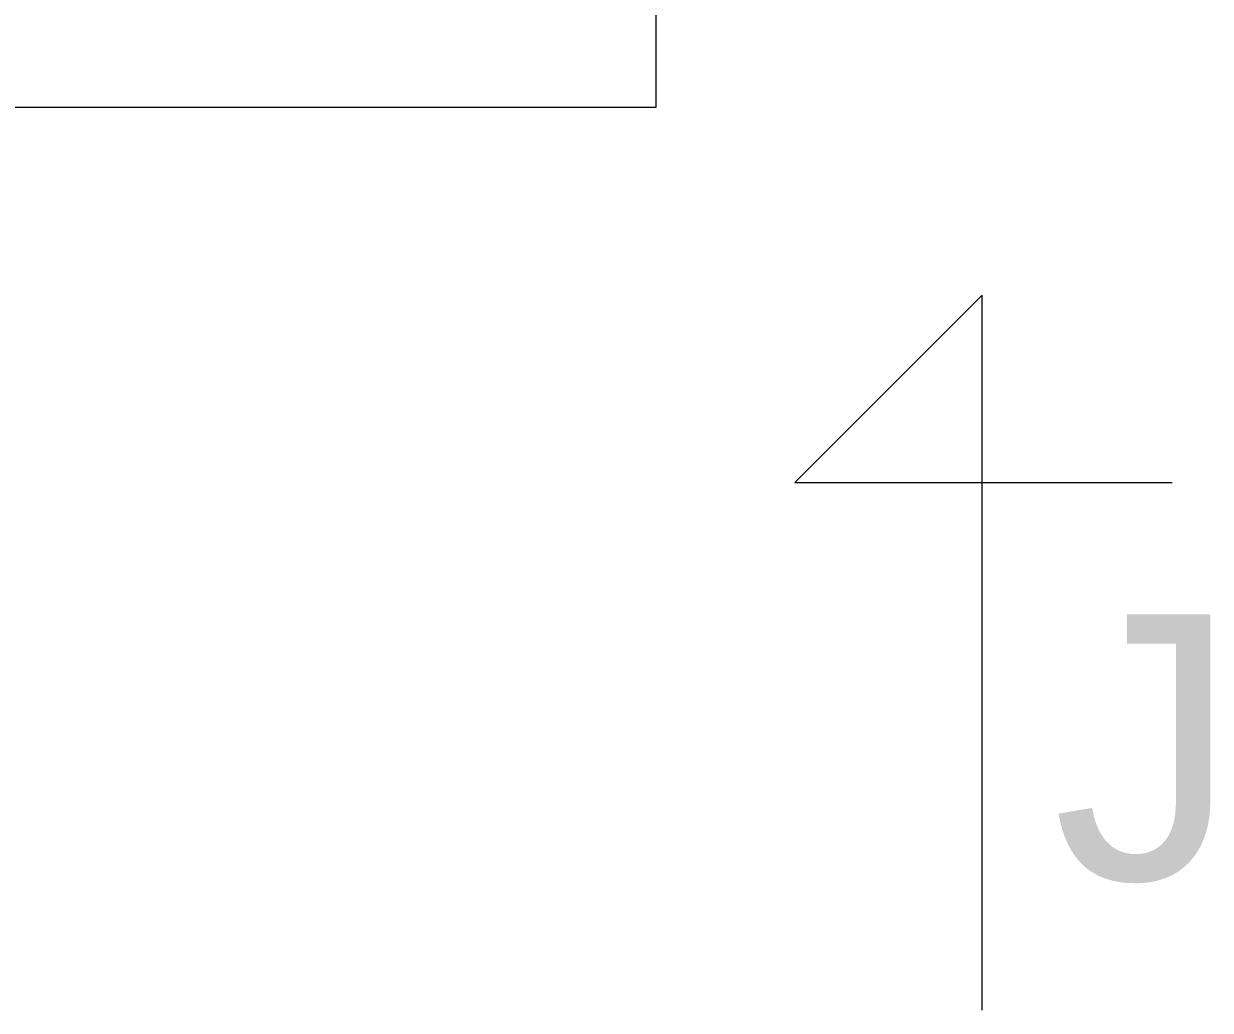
# Model space of a CAD drawing. Header units: millimetres. Extents: x 46521 to 256645, y -45352 to 20466.
# Drawn here: x 159868 to 177785, y -45352 to -30462 of the extents above; entities that cross this region are included whole.
import ezdxf

# ---------------------------------------------------------------- set-up
doc = ezdxf.new("R2010")
doc.units = ezdxf.units.MM
for name, color, linetype, lineweight in [('A-DETL-THIN', 151, 'Continuous', 13), ('A-FLOR', 192, 'Continuous', 13), ('G-ANNO-TEXT', 231, 'Continuous', 9)]:
    doc.layers.add(name, color=color, linetype=linetype, lineweight=lineweight)
doc.styles.add('Arial_4', font='arial.ttf', dxfattribs={"height": 4000})

msp = doc.modelspace()

# ---------------------------------------------------------------- linework, layer by layer
at = {"layer": 'A-DETL-THIN', "lineweight": 9}
for p, q in [((174340.7, -34560.1), (171512.3, -37388.5)), ((174340.7, -45352), (174340.7, -34560.1)), ((171512.3, -37388.5), (177212.3, -37388.5))]:
    msp.add_line(p, q, dxfattribs=at)
at = {"layer": 'A-FLOR', "lineweight": 9}
for p, q in [((169413.3, -30187.5), (169413.3, -31726.4)), ((169413.3, -31726.4), (156728.3, -31726.4))]:
    msp.add_line(p, q, dxfattribs=at)

# ---------------------------------------------------------------- texts
at = {"layer": 'G-ANNO-TEXT', "color": 7, "insert": (175406.4, -39378.1), "char_height": 4000, "width": 3527.425, "attachment_point": 1, "style": 'Arial_4'}
msp.add_mtext('\\fArial|b0|i0|c238|p34|;J', dxfattribs=at)

doc.saveas('drawing.dxf')
